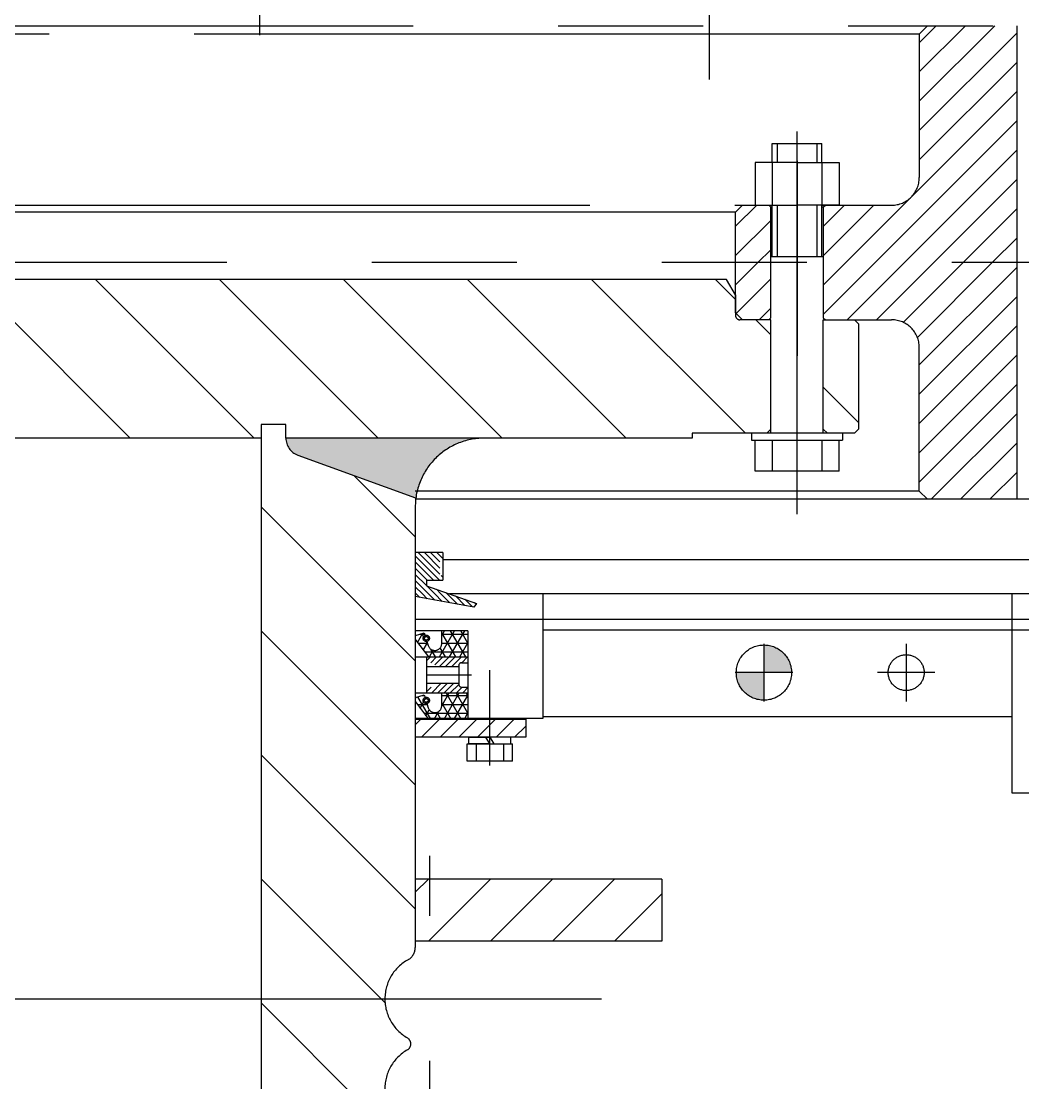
# Model space of a CAD drawing. Header units: millimetres. Extents: x 0 to 29400, y -802 to 20790.
# Drawn here: x 13250 to 13976, y 12697 to 13466 of the extents above; entities that cross this region are included whole.
import ezdxf

# ---------------------------------------------------------------- set-up
doc = ezdxf.new("R2010")
doc.units = ezdxf.units.MM
doc.header["$LTSCALE"] = 700
doc.linetypes.add('K', pattern=[2.5, 1.25, -0.25, 0.25, -0.25, 0.25, -0.25])
doc.layers.add('02', color=1, linetype='Continuous')
doc.layers.add('07', color=6, linetype='K')

# ---------------------------------------------------------------- blocks, each defined once
blk = doc.blocks.new('w34')
at = {"layer": '07', "linetype": 'K', "ltscale": 0.6}
h = blk.add_hatch(color=6, dxfattribs=at)
edge = h.paths.add_edge_path()
edge.add_ellipse((11766.10322422066, 35401.07279483246), major_axis=(9.192388155426322, 9.192388155425427), ratio=0.999999999999834, start_angle=135.0000000000273, end_angle=205.000000000015)
edge.add_line((11761.65696235743, 35388.85679076225), (11847.24507326243, 35357.70526598576))
edge.add_ellipse((11896.80322422068, 35351.07279483245), major_axis=(35.35533905933283, 35.35533905932941), ratio=0.9999999999999098, start_angle=45.000000000002615, end_angle=127.3772807057899, ccw=False)
edge.add_line((11896.80322422068, 35401.07279483245), (11753.10322422066, 35401.07279483246))
h = blk.add_hatch(color=6, dxfattribs=at)
h.paths.add_polyline_path([(12119.30322422065, 35231.27279483242), (12099.30322422065, 35231.27279483242), (12099.30322422065, 35251.27279483242, -0.4142135623730784)])
h.paths.add_polyline_path([(12099.30322422065, 35211.27279483242, -0.4142135623731017), (12079.30322422065, 35231.27279483242), (12099.30322422065, 35231.27279483242)])
h = blk.add_hatch(color=6, dxfattribs=at)
h.paths.add_polyline_path([(11926.76169310278, 35197.57279483194), (11926.76169310278, 35198.07279483139), (11900.80322422066, 35198.07279483139), (11900.80322422066, 35197.57279483195)])
h.paths.add_polyline_path([(11900.80322422066, 35197.57279483195), (11900.80322422066, 35198.07279483139), (11884.95322421488, 35198.07279483139), (11884.95322421488, 35197.57279483195)])
at = {"layer": '07', "color": 6, "linetype": 'K', "ltscale": 0.6}
for p, q in [((12059.91881024195, 35660.70531012307), (12059.90200762692, 35922.48791097112)), ((11733.91399866467, 35900.62306332507), (11733.91399866466, 35692.8595249474)), ((11320.35322422063, 35699.77279483247), (12335.68172422068, 35699.77279483245)), ((12211.77822422068, 35645.0599283315), (12266.49109072164, 35699.77279483246)), ((12211.77822422068, 35666.2731317671), (12245.27788728604, 35699.77279483246)), ((12211.77822422067, 35687.48633520269), (12224.06468385044, 35699.77279483246)), ((12217.77822422067, 35699.77279483246), (12211.77822422067, 35693.77279483246)), ((12282.38172422068, 35699.77279483246), (12282.38172422068, 35356.77279483245)), ((12211.77822422067, 35693.77279483246), (11320.35322422063, 35693.77279483247)), ((12211.77822422067, 35623.84672489591), (12282.38172422068, 35694.4502248959)), ((12211.77822422067, 35693.77279483246), (12211.77822422067, 35589.77279483246)), ((12211.77822422067, 35602.6335214603), (12282.38172422068, 35673.23702146031)), ((12158.63070102844, 35528.27279483248), (12282.38172422068, 35652.02381802471)), ((12179.84390446403, 35528.27279483248), (12282.38172422068, 35630.81061458911)), ((12123.30322422067, 35346.07946759247), (12123.30322422068, 35623.12167312228)), ((12105.30322422024, 35614.57279477283), (12141.30322422111, 35614.57279477284)), ((12105.30322422024, 35600.77279483265), (12105.30322422024, 35614.57279477283)), ((12108.90322422032, 35614.57279477283), (12108.90322422032, 35600.77279483265)), ((12137.70322422102, 35614.57279477283), (12137.70322422102, 35600.77279483265)), ((12141.30322422111, 35600.77279483265), (12141.30322422111, 35614.57279477284)), ((12201.05710789963, 35528.27279483248), (12282.38172422068, 35609.59741115352)), ((12123.27822422068, 35595.83808836462), (12123.27822422067, 35460.70750130031)), ((12222.27031133523, 35528.27279483248), (12282.38172422068, 35588.38420771792)), ((11448.21288017353, 35569.77279483248), (12105.30322422024, 35569.77279483246)), ((12078.77822422067, 35554.48633520269), (12094.06468385044, 35569.77279483246)), ((12078.77822422068, 35564.77279483246), (12083.77822422068, 35569.77279483246)), ((12102.77822422067, 35569.77279483246), (12104.27822422067, 35568.27279483246)), ((12105.30322422024, 35568.27279483246), (12104.27822422067, 35568.27279483246)), ((12104.27822422067, 35488.27279483245), (12104.27822422067, 35568.27279483246)), ((12105.30322422024, 35532.572794796), (12105.30322422024, 35569.77279483246)), ((12108.90322422032, 35569.77279483246), (12108.90322422032, 35532.572794796)), ((12137.70322422102, 35569.77279483246), (12137.70322422102, 35532.572794796)), ((12141.30322422111, 35569.77279483246), (12191.77822422067, 35569.77279483246)), ((12141.3032242211, 35532.572794796), (12141.3032242211, 35569.77279483246)), ((12142.27822422067, 35568.27279483246), (12141.3032242211, 35568.27279483246)), ((12142.27822422067, 35533.13352146031), (12178.91749759283, 35569.77279483246)), ((12142.27822422067, 35554.34672489591), (12157.70429415723, 35569.77279483246)), ((12142.27822422067, 35568.27279483246), (12143.77822422067, 35569.77279483246)), ((12142.27822422067, 35568.27279483246), (12142.27822422067, 35488.27279483245)), ((12243.48351477083, 35528.27279483248), (12282.38172422068, 35567.17100428233)), ((12078.77822422068, 35564.77279483246), (11449.55262613569, 35564.77279483247)), ((12078.77822422067, 35491.77279483248), (12078.77822422068, 35564.77279483246)), ((12078.77822422068, 35533.2731317671), (12104.27822422068, 35558.7731317671)), ((12264.69671820642, 35528.27279483248), (12282.38172422068, 35545.95780084673)), ((12094.99109072165, 35528.27279483248), (12104.27822422067, 35537.5599283315)), ((12760.38429335186, 35528.27279483246), (9530.222155089461, 35528.27279483248)), ((12078.77822422067, 35512.0599283315), (12094.99109072165, 35528.27279483248)), ((12104.27822422067, 35532.572794796), (12142.27822422067, 35532.572794796)), ((12142.27822422067, 35490.70711458912), (12179.84390446403, 35528.27279483248)), ((12142.27822422067, 35511.92031802471), (12158.63070102844, 35528.27279483248)), ((12159.55710789961, 35486.77279483246), (12201.05710789963, 35528.27279483248)), ((12180.77031133521, 35486.77279483246), (12222.27031133523, 35528.27279483248)), ((12200.14796852673, 35484.93724858839), (12243.48351477083, 35528.27279483248)), ((12210.4259602588, 35474.00203688486), (12264.69671820642, 35528.27279483248)), ((12211.77822422067, 35454.14109741113), (12282.38172422068, 35524.74459741114)), ((12072.25322422066, 35516.07279483246), (11310.30322422066, 35516.07279483248)), ((11525.39514125124, 35516.07279483247), (11640.39514125123, 35401.07279483248)), ((11525.39514125123, 35516.07279483246), (11640.39514125122, 35401.07279483248)), ((11615.19770246193, 35516.07279483246), (11730.19770246192, 35401.07279483247)), ((11615.19770246192, 35516.07279483246), (11730.1977024619, 35401.07279483248)), ((11705.00026367262, 35516.07279483247), (11820.00026367261, 35401.07279483248)), ((11705.00026367261, 35516.07279483246), (11820.0002636726, 35401.07279483248)), ((11794.80282488331, 35516.07279483246), (11909.8028248833, 35401.07279483248)), ((11794.8028248833, 35516.07279483246), (11909.80282488329, 35401.07279483248)), ((11884.605386094, 35516.07279483246), (11999.60538609399, 35401.07279483247)), ((11884.60538609399, 35516.07279483246), (11999.60538609398, 35401.07279483248)), ((11974.40794730469, 35516.07279483246), (12085.90794730468, 35404.57279483247)), ((11974.40794730468, 35516.07279483246), (12085.90794730467, 35404.57279483247)), ((12064.21050851539, 35516.07279483246), (12078.75322422067, 35501.53007912719)), ((12064.21050851537, 35516.07279483246), (12078.75322422066, 35501.53007912718)), ((12078.75322422067, 35504.81446458327), (12072.25322422067, 35516.07279483246)), ((12079.24125918896, 35491.30975986419), (12104.27822422067, 35516.34672489591)), ((12078.75322422067, 35504.81446458327), (12078.75322422067, 35489.77279483247)), ((12211.77822422066, 35432.92789397552), (12282.38172422068, 35503.53139397554)), ((12078.77822422067, 35491.77279483248), (12083.77822422067, 35486.77279483248)), ((12095.91749759283, 35486.77279483246), (12104.27822422067, 35495.1335214603)), ((12104.30322422067, 35486.77279483247), (12081.75322422066, 35486.77279483247)), ((12093.51050851539, 35486.77279483246), (12104.30322422066, 35475.98007912718)), ((12093.51050851537, 35486.77279483247), (12104.30322422066, 35475.98007912718)), ((12102.77822422067, 35486.77279483245), (12104.27822422067, 35488.27279483245)), ((12104.3041535887, 35404.57279483246), (12104.30322422066, 35486.77279483247)), ((12142.27822422067, 35488.27279483245), (12143.77822422067, 35486.77279483245)), ((12142.30322422066, 35486.77279483246), (12191.77822422067, 35486.77279483246)), ((12142.3041535887, 35404.57279483246), (12142.30322422066, 35486.77279483247)), ((12164.80322422067, 35486.77279483246), (12167.80322422067, 35483.77279483246)), ((12167.80322422067, 35483.77279483246), (12167.80322422066, 35407.57279483246)), ((12211.77822422066, 35411.71469053993), (12282.38172422068, 35482.31819053995)), ((12211.77822422066, 35362.77279483246), (12211.77822422067, 35466.77279483246)), ((12211.77822422066, 35390.50148710433), (12282.38172422068, 35461.10498710434)), ((12142.30322422066, 35437.98007912718), (12167.80322422067, 35412.48007912718)), ((12142.30322422066, 35437.98007912718), (12167.80322422066, 35412.48007912718)), ((12211.77822422065, 35369.28828366872), (12282.38172422068, 35439.89178366875)), ((12220.47593881998, 35356.77279483245), (12282.38172422068, 35418.67858023315)), ((11735.30322422067, 35411.07279483249), (11735.3032242207, 33291.77279483248)), ((11753.10322422066, 35411.07279483246), (11735.30322422067, 35411.07279483246)), ((11753.10322422066, 35401.07279483246), (11753.10322422066, 35411.07279483246)), ((12047.30322422067, 35404.57279483248), (12047.30322422067, 35401.07279483248)), ((12164.80322422066, 35404.57279483246), (12047.30322422066, 35404.57279483248)), ((12090.30322422581, 35404.57279483246), (12090.30322422581, 35399.57279483267)), ((12104.30322422066, 35407.57279483247), (12101.30322422066, 35404.57279483247)), ((12142.30322422067, 35407.57279483247), (12145.30322422067, 35404.57279483247)), ((12156.30322421553, 35404.57279483247), (12156.30322421553, 35399.57279483267)), ((12167.80322422066, 35407.57279483246), (12164.80322422066, 35404.57279483246)), ((11735.30322422066, 35401.07279483248), (11310.30322422066, 35401.07279483248)), ((12047.30322422067, 35401.07279483248), (11753.10322422067, 35401.07279483248)), ((12090.30322422581, 35399.57279483267), (12156.30322421553, 35399.57279483267)), ((12092.90822421364, 35377.07279482602), (12092.90822421364, 35399.57279483267)), ((12105.30322422024, 35399.57279483267), (12105.30322422024, 35377.07279482602)), ((12141.3032242211, 35399.57279483267), (12141.3032242211, 35377.07279482602)), ((12153.6982242277, 35377.07279482601), (12153.6982242277, 35399.57279483268)), ((12241.68914225557, 35356.77279483245), (12282.38172422068, 35397.46537679755)), ((11761.65696235743, 35388.85679076225), (11846.97822422066, 35357.802391094)), ((11802.21805949929, 35374.09375873346), (11846.80322422068, 35329.50859401208)), ((12153.6982242277, 35377.07279482601), (12092.90822421364, 35377.07279482602)), ((12262.90234569117, 35356.77279483245), (12282.38172422068, 35376.25217336196)), ((12211.77822422066, 35362.77279483246), (11846.80322422069, 35362.7727948325)), ((12217.77822422066, 35356.77279483246), (12211.77822422066, 35362.77279483246)), ((11735.30322422068, 35351.20603280139), (11846.80322422068, 35239.70603280139)), ((12335.68172422067, 35356.77279483245), (11846.80322422068, 35356.77279483246)), ((11846.80322422069, 35351.0727948325), (11846.80322422068, 35032.10181577047)), ((11866.80322422068, 35318.27279483242), (11846.80322422068, 35318.27279483242)), ((11846.80322422068, 35315.88728827693), (11864.41771766519, 35298.27279483242)), ((11848.90784572572, 35318.27279483241), (11864.7195909407, 35302.46104961744)), ((11853.39797378626, 35318.27279483242), (11864.7195909407, 35306.95117767797)), ((11857.88810184679, 35318.27279483241), (11864.7195909407, 35311.4413057385)), ((11862.37822990732, 35318.27279483242), (11866.80322422068, 35313.84780051906)), ((11866.80322422068, 35318.27279483242), (11866.80322422068, 35298.27279483242)), ((11866.80322422067, 35313.27279483248), (12408.96588641711, 35313.27279483246)), ((11846.80322422067, 35311.39716021639), (11859.92758960465, 35298.27279483242)), ((11846.80322422067, 35306.90703215586), (11855.43746154412, 35298.27279483242)), ((11846.80322422067, 35302.41690409533), (11854.95688846398, 35294.26323985202)), ((11846.80322422067, 35297.92677603479), (11856.45720542305, 35288.27279483242)), ((11854.95688846397, 35298.27279483242), (11866.80322422068, 35298.27279483242)), ((11854.95688846398, 35298.27279483248), (11854.95688846398, 35294.1353866929)), ((11865.49737409403, 35301.6832664641), (11866.80322422068, 35300.37741633746)), ((11846.80322422068, 35293.43664797425), (11851.96707736251, 35288.27279483242)), ((11846.80322422068, 35288.94651991372), (11847.47694930198, 35288.27279483242)), ((11854.95688846397, 35294.13538669283), (11891.22764060205, 35281.41595333401)), ((11855.15379167311, 35294.06633664289), (11860.94733348358, 35288.27279483242)), ((11862.0689170416, 35291.64133933494), (11865.43746154412, 35288.27279483242)), ((11868.98404241009, 35289.21634202697), (11869.92758960465, 35288.27279483242)), ((11889.33431531573, 35278.77279483242), (11846.80322422068, 35286.31747880392)), ((11847.47694930198, 35288.27279483242), (11849.99920792197, 35285.75053621242)), ((11851.96707736251, 35288.27279483242), (11855.45761480829, 35284.78225738664)), ((11856.45720542305, 35288.27279483242), (11860.91602169462, 35283.81397856084)), ((11860.94733348358, 35288.27279483242), (11866.37442858095, 35282.84569973505)), ((11865.43746154412, 35288.27279483242), (11871.83283546728, 35281.87742090926)), ((11869.92758960465, 35288.27279483242), (11877.2912423536, 35280.90914208347)), ((12386.06756959583, 35288.27279483246), (11871.67466277468, 35288.27279483248)), ((11875.89916777859, 35286.79134471901), (11882.74964923993, 35279.94086325767)), ((11882.81429314708, 35284.36634741105), (11888.20805612626, 35278.97258443188)), ((11891.22764060206, 35281.41595333402), (11889.33431531573, 35278.77279483242)), ((11889.72941851557, 35281.9413501031), (11890.82162685689, 35280.84914176178)), ((11939.30322422066, 35288.2727948325), (11939.30322422066, 35198.07279483251)), ((12278.75322422065, 35288.27279483248), (12278.75322422065, 35144.27279483248)), ((11846.80322422067, 35269.97238150497), (12344.02160083907, 35269.97238150497)), ((11735.30322422068, 35261.40347159069), (11846.80322422067, 35149.9034715907)), ((11884.95322422066, 35261.57279483251), (11846.80322422068, 35261.57279483251)), ((11846.97822421488, 35258.20918663563), (11853.29028601759, 35260.10693552732)), ((11848.45949591266, 35253.10991597788), (11852.33307087722, 35259.81914462341)), ((11849.79056646616, 35259.0547295909), (11853.61847982635, 35259.0547295909)), ((11852.86984778533, 35257.36058968117), (11851.5809548839, 35259.59301767196)), ((11853.29028601759, 35260.10693552732), (11853.88053956519, 35258.21455282477)), ((11864.3729314387, 35242.57279483195), (11875.3425865533, 35261.57279483195)), ((11865.96572421488, 35258.03159284622), (11868.01023813459, 35261.57279483195)), ((11865.96572421488, 35252.29102539766), (11865.96572421488, 35261.57279483195)), ((11876.07228195968, 35242.57279483194), (11865.96572421489, 35260.07786633554)), ((11865.96572421488, 35259.0547295909), (11884.95322421488, 35259.0547295909)), ((11871.70527985741, 35242.57279483195), (11882.67493497201, 35261.57279483195)), ((11883.40463037838, 35242.57279483194), (11872.43497526378, 35261.57279483194)), ((11884.95322421489, 35252.59055162684), (11879.76732368249, 35261.57279483195)), ((11884.95322421488, 35261.57279483195), (11884.95322421488, 35197.57279483195)), ((11939.30322422066, 35262.27238150497), (12340.8321564088, 35262.27238150497)), ((11846.97822421488, 35255.09745804679), (11856.31258218123, 35242.57279483195)), ((11848.76147247797, 35252.7047295909), (11855.59910986607, 35252.7047295909)), ((11852.59114696459, 35247.56614551897), (11855.58465886643, 35252.75106022602)), ((11855.64752269775, 35252.54951560595), (11854.9196863324, 35253.81016517035)), ((11855.24175133105, 35253.85043911356), (11856.19252358147, 35250.80221523071)), ((11865.96572421488, 35252.7047295909), (11884.95322421488, 35252.7047295909)), ((11879.03762827612, 35242.57279483195), (11884.95322421487, 35252.81890755492)), ((12099.30322422065, 35252.10493676749), (12099.30322422065, 35210.44065289735)), ((12202.30322422065, 35252.10493676749), (12202.30322422065, 35210.44065289735)), ((11846.97822421488, 35242.57279483194), (11884.95322421488, 35242.57279483195)), ((11853.49398879953, 35246.3547295909), (11884.95322421488, 35246.3547295909)), ((11854.94949738874, 35239.74992488735), (11857.77236733334, 35242.57279483195)), ((11854.94949738873, 35242.57279483195), (11854.94949738874, 35216.57279483195)), ((11857.04058301999, 35242.57279483195), (11859.83891587717, 35247.41964951707)), ((11858.05983818803, 35238.37013762611), (11862.26249539387, 35242.57279483195)), ((11861.40758512226, 35242.57279483194), (11858.20270959577, 35248.12380207576)), ((11861.00943169252, 35236.82960307006), (11866.7526234544, 35242.57279483195)), ((11864.29094256211, 35235.62098587913), (11871.24275151494, 35242.57279483195)), ((11868.73993354097, 35242.57279483194), (11864.90611961444, 35249.21315533946)), ((11868.78107062265, 35235.62098587913), (11875.73287957547, 35242.57279483195)), ((11873.27119868318, 35235.62098587913), (11880.223007636, 35242.57279483195)), ((11880.5104784907, 35238.37013762611), (11884.71313569654, 35242.57279483195)), ((11854.94949738873, 35235.62098587913), (11878.27510074935, 35235.62098587913)), ((11877.76132674372, 35235.62098587913), (11878.27510074935, 35236.13475988476)), ((11878.27510074935, 35236.37013762611), (11878.27510074935, 35222.77545203779)), ((11880.27510074935, 35238.37013762611), (11884.95322421488, 35238.37013762611)), ((11854.94949738873, 35229.57279483195), (11887.43054295102, 35229.57279483195)), ((11900.80322422066, 35164.00780298538), (11900.80322422065, 35233.12167318241)), ((12120.13536615572, 35231.27279483242), (12078.47108228557, 35231.27279483242)), ((12223.13536615572, 35231.27279483242), (12181.47108228557, 35231.27279483242)), ((11854.94949738873, 35223.52460378477), (11878.27510074935, 35223.52460378477)), ((11854.94949738874, 35217.29928458468), (11858.42566484184, 35220.77545203779)), ((11858.71313569654, 35216.57279483195), (11865.66494464936, 35223.52460378477)), ((11861.06292417755, 35223.41271137349), (11861.17481658883, 35223.52460378477)), ((11863.20326375707, 35216.57279483195), (11870.15507270989, 35223.52460378477)), ((11867.69339181761, 35216.57279483195), (11874.64520077043, 35223.52460378477)), ((11872.18351987814, 35216.57279483195), (11878.27802700024, 35222.66730195405)), ((11876.67364793868, 35216.57279483195), (11880.87630514452, 35220.77545203779)), ((11880.27510074935, 35220.77545203779), (11884.95322421488, 35220.77545203779)), ((11881.16377599921, 35216.57279483194), (11884.95322421488, 35220.36224304762)), ((11846.97822421488, 35216.57279483194), (11884.95322421488, 35216.57279483195)), ((11846.97822421488, 35213.20918663563), (11853.29028601759, 35215.10693552732)), ((11846.97822421488, 35212.44427813751), (11847.512603421, 35213.36985007301)), ((11858.05895356096, 35197.57279483194), (11848.72761437146, 35213.73514841081)), ((11851.61990964571, 35214.6047295909), (11853.44692919299, 35214.6047295909)), ((11853.29028601759, 35215.10693552732), (11853.88053956519, 35213.21455282477)), ((11865.96536351389, 35207.23096809378), (11871.35886969589, 35216.57279483195)), ((11865.96572421488, 35207.29102539766), (11865.96572421488, 35216.57279483195)), ((11865.96572421488, 35214.6047295909), (11884.95322421488, 35214.6047295909)), ((11867.721563, 35197.57279483195), (11878.69121811461, 35216.57279483195)), ((11880.05599881709, 35197.57279483195), (11869.08634370248, 35216.57279483195)), ((11875.05391141871, 35197.57279483195), (11884.95322421488, 35214.71890755493)), ((11884.95322421489, 35201.79055162683), (11876.41869212119, 35216.57279483194)), ((11884.95322421489, 35214.49055162683), (11883.7510405399, 35216.57279483194)), ((11846.97822421488, 35210.09745804679), (11856.31258218123, 35197.57279483195)), ((11848.35156948949, 35208.2547295909), (11855.42755923271, 35208.2547295909)), ((11850.34639166866, 35205.57811529585), (11852.84026931817, 35209.89763809265)), ((11854.4780427206, 35200.03434483695), (11856.9487684068, 35204.31376725703)), ((11855.24175133105, 35208.85043911356), (11856.19252358147, 35205.80221523071)), ((11872.72365039838, 35197.57279483194), (11865.96572421488, 35209.27786633555)), ((11865.96572421488, 35208.2547295909), (11884.95322421488, 35208.2547295909)), ((11939.30322422066, 35198.07279483251), (11846.80322422068, 35198.07279483251)), ((11846.80322422068, 35193.41352536374), (11850.96249368888, 35197.57279483195)), ((11846.80322422068, 35197.57279483194), (11926.76169310278, 35197.57279483194)), ((11851.43287787049, 35184.57279483195), (11864.43287787048, 35197.57279483195)), ((11853.08408581105, 35201.9047295909), (11884.95322421488, 35201.9047295909)), ((11860.38921458129, 35197.57279483195), (11863.51755501522, 35202.99123940689)), ((11865.39130197967, 35197.57279483194), (11862.52354297078, 35202.5398991392)), ((11864.9032620521, 35184.57279483195), (11877.90326205209, 35197.57279483195)), ((11878.3736462337, 35184.57279483195), (11891.37364623369, 35197.57279483195)), ((11882.38625983742, 35197.57279483195), (11884.95322421488, 35202.01890755494)), ((11900.80322422066, 35193.53198863731), (11904.84403041529, 35197.57279483195)), ((11905.3144145969, 35184.57279483195), (11918.31441459689, 35197.57279483194)), ((11926.76169310278, 35198.07279483139), (11926.76169310278, 35184.57279483195)), ((12278.75322422065, 35199.27279483247), (11939.30322422065, 35199.27279483247)), ((11891.8440304153, 35184.57279483195), (11900.80322422066, 35193.53198863731)), ((11918.7847987785, 35184.57279483195), (11926.76169310278, 35192.54968915623)), ((11926.76169310278, 35184.57279483195), (11846.80322422068, 35184.57279483195)), ((11884.32822422051, 35167.07279483177), (11884.32822422051, 35179.57279483203)), ((11884.32822422051, 35179.57279483203), (11917.27822422081, 35179.57279483203)), ((11890.80322422053, 35179.57279483203), (11890.80322422053, 35167.07279483177)), ((11910.80322422079, 35179.57279483209), (11910.80322422079, 35167.07279483182)), ((11917.27822422081, 35167.07279483177), (11917.27822422081, 35179.57279483203)), ((11735.30322422067, 35171.60091038001), (11846.80322422067, 35060.10091038002)), ((11917.27822422081, 35167.07279483177), (11884.32822422051, 35167.07279483177)), ((12278.75322422065, 35144.27279483248), (12372.40322422066, 35144.27279483246)), ((11857.30322422071, 32955.17134442121), (11857.30322422068, 35098.66376686546)), ((11735.30322422068, 35081.79834916931), (11824.91437469855, 34992.18719869144)), ((12025.30322422067, 35081.7727948325), (11846.80322422067, 35081.77279483249)), ((11846.80322422068, 35072.18006772931), (11856.39595132386, 35081.77279483249)), ((11856.29723192923, 35036.7727948325), (11901.29723192921, 35081.77279483248)), ((11901.19851253457, 35036.7727948325), (11946.19851253456, 35081.77279483249)), ((11946.09979313991, 35036.7727948325), (11991.09979313991, 35081.77279483249)), ((12025.30322422067, 35081.7727948325), (12025.30322422067, 35036.77279483249)), ((11991.00107374526, 35036.7727948325), (12025.30322422067, 35071.07494530791)), ((12025.30322422067, 35036.77279483249), (11846.80322422067, 35036.7727948325)), ((11981.59079775202, 34994.8727948325), (10333.53199657064, 34994.87279483247)), ((11735.30322422067, 34991.99578795863), (11837.02695085414, 34890.27206132516))]:
    blk.add_line(p, q, dxfattribs=at)
at = {"layer": '07', "color": 6, "linetype": 'K'}
for p, q in [((12092.88322422197, 35600.77279483265), (12092.88322422197, 35569.77279483246)), ((12123.27822422067, 35600.77279483265), (12092.88322422197, 35600.77279483265)), ((12105.2782242205, 35600.77279483265), (12105.2782242205, 35569.77279483246)), ((12123.27822422067, 35601.82447877638), (12123.27822422067, 35568.72111272241)), ((12123.27822422067, 35600.77279483265), (12153.67322421937, 35600.77279483265)), ((12141.27822422085, 35600.77279483265), (12141.27822422085, 35569.77279483246)), ((12153.67322421937, 35600.77279483265), (12153.67322421937, 35569.77279483246)), ((12092.88322422197, 35569.77279483246), (12123.27822422067, 35569.77279483246)), ((12153.67322421937, 35569.77279483246), (12123.27822422067, 35569.77279483246)), ((11885.70322422046, 35179.57279483203), (11885.70322422046, 35184.57279483195)), ((11885.70322422046, 35184.57279483195), (11900.80322422066, 35184.57279483195)), ((11885.70322422046, 35179.57279483209), (11885.70322422046, 35184.57279483201)), ((11885.70322422046, 35184.57279483201), (11900.80322422066, 35184.57279483201)), ((11900.80322422066, 35179.57279483203), (11897.91647287486, 35184.57279483195)), ((11900.80322422066, 35179.57279483209), (11897.91647287486, 35184.57279483201)), ((11900.80322422066, 35177.47611581581), (11900.80322422066, 35186.66847384818)), ((11900.80322422066, 35177.47611581587), (11900.80322422066, 35186.66847384824)), ((11900.80322422066, 35184.57279483195), (11903.68997556645, 35179.57279483203)), ((11915.90322422085, 35184.57279483195), (11900.80322422066, 35184.57279483195)), ((11900.80322422066, 35184.57279483201), (11903.68997556645, 35179.57279483209)), ((11915.90322422085, 35184.57279483201), (11900.80322422066, 35184.57279483201)), ((11915.90322422085, 35179.57279483203), (11915.90322422085, 35184.57279483195)), ((11915.90322422085, 35179.57279483209), (11915.90322422085, 35184.57279483201)), ((11900.80322422066, 35179.57279483203), (11885.70322422046, 35179.57279483203)), ((11900.80322422066, 35179.57279483209), (11885.70322422046, 35179.57279483209)), ((11900.80322422066, 35179.57279483203), (11915.90322422085, 35179.57279483203)), ((11900.80322422066, 35179.57279483209), (11915.90322422085, 35179.57279483209))]:
    blk.add_line(p, q, dxfattribs=at)
at = {"layer": '07', "color": 6, "linetype": 'K', "ltscale": 0.6}
for centre, radius in [((11854.79616953889, 35256.10580239031), 2.29895772983582), ((11854.79616953889, 35256.10580239031), 1.317658078442037), ((12099.30322422065, 35231.27279483242), 20), ((12202.30322422065, 35231.27279483242), 13), ((11854.79616953889, 35211.10580239031), 2.29895772983582), ((11854.79616953889, 35211.10580239031), 1.317658078442037)]:
    blk.add_circle(centre, radius, dxfattribs=at)
for centre, radius, start, end in [((12191.77822422067, 35589.77279483246), 20, 270, 0), ((12081.75322422066, 35489.77279483247), 3, 180, 270), ((12081.75322422067, 35489.77279483247), 3, 180, 270), ((12191.77822422067, 35466.77279483246), 20, 0, 90), ((11766.10322422066, 35401.07279483246), 13, 180, 249.9999999999351), ((11896.80322422068, 35351.07279483245), 50, 90, 180), ((11860.96572421488, 35252.29102539766), 5, 197.3232351352269, 0), ((11880.27510074935, 35236.37013762611), 2, 90, 180), ((11880.27510074935, 35222.77545203779), 2, 180, 270), ((11860.96572421488, 35207.29102539766), 5, 197.3232351352269, 0), ((11836.80322422068, 35032.10181577047), 10, 298.8391894006746, 0), ((11857.30322422068, 34994.8727948325), 32.5, 118.8391894006746, 240.0735651332434), ((11838.59493728681, 34962.3727948325), 5, 299.9264348667567, 60.07356513324336), ((11857.30322422068, 34929.8727948325), 32.5, 119.9264348667566, 240.0735651332434)]:
    blk.add_arc(centre, radius, start, end, dxfattribs=at)

msp = doc.modelspace()

# ---------------------------------------------------------------- block references
at = {"layer": '02', "ltscale": 1.166666666666667}
msp.add_blockref('w34', (1688.83298487904, -22236.92575961625), dxfattribs=at)

doc.saveas('drawing.dxf')
